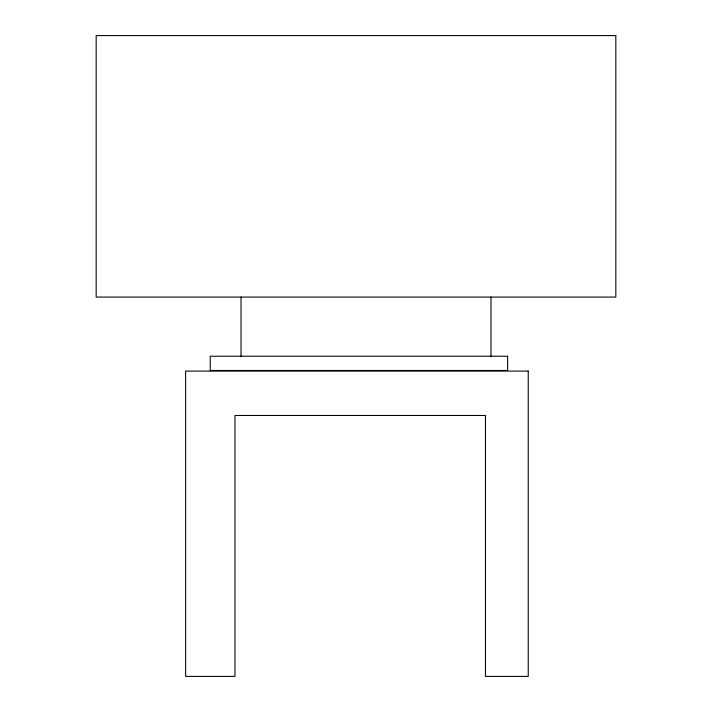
<?xml version="1.0" encoding="UTF-8"?>
<svg xmlns="http://www.w3.org/2000/svg" width="712" height="712" viewBox="0 0 712 712"><rect width="100%" height="100%" fill="white"/><g stroke="black" fill="none" stroke-linecap="round" stroke-linejoin="round"><path stroke-width="1.07" d="M490.986 297.073L490.986 356.757M241.03 297.073L241.03 356.757M615.827 35.6L96.173 35.6L96.173 297.073L615.827 297.073L615.827 35.6M507.638 356.223L210.218 356.223L210.218 370.48L507.638 370.48L507.638 356.223M528.233 371.077L185.627 371.077L185.627 676.4L234.969 676.4L234.969 415.479L485.477 415.479L485.477 676.4L528.233 676.4L528.233 371.077"/></g></svg>
